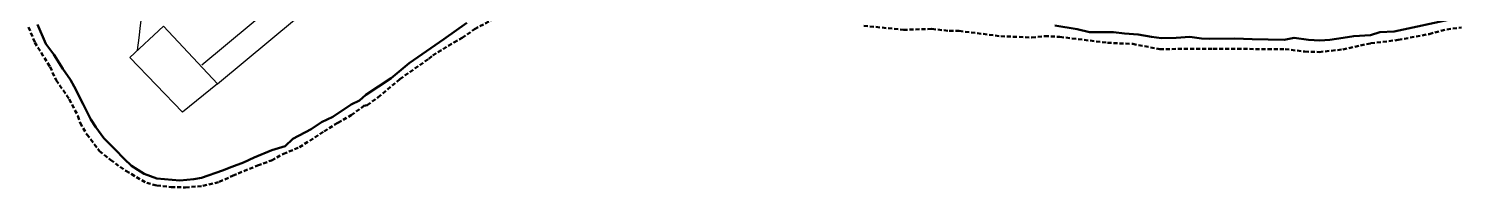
# Model space of a CAD drawing. Header units: millimetres. Extents: x 783 to 2788, y -521 to 1643.
# Drawn here: x 1828.6 to 2005.7, y 205.5 to 225.1 of the extents above; entities that cross this region are included whole.
import ezdxf

# ---------------------------------------------------------------- set-up
doc = ezdxf.new("R2010")
doc.units = ezdxf.units.MM
doc.linetypes.add('DASHED', pattern=[0.75, 0.5, -0.25])
doc.layers.add('Lake', color=140, linetype='DASHED', lineweight=50)
doc.layers.add('Water Supply Line', color=5, linetype='Continuous', lineweight=50)
doc.layers.add('Road', color=7, linetype='Continuous')

# ---------------------------------------------------------------- blocks, each defined once
blk = doc.blocks.new('ACAD-Master Plan')
at = {"layer": 'Lake', "linetype": 'Continuous'}
for points in [[(-599.83, 502.8), (-598.8, 500.38), (-597.81, 499.07), (-596.67, 497.31), (-595.74, 495.96), (-595.27, 495.13), (-594.18, 492.95), (-593.24, 491.02), (-592.61, 490.08), (-591.62, 488.73), (-590.2, 487.32), (-589.1, 486.17), (-588.21, 485.29), (-586.63, 484.3), (-585.06, 483.72), (-582.22, 483.51), (-580.48, 483.67), (-579.54, 483.82), (-576.96, 484.71), (-575.8, 485.18), (-574.33, 485.7), (-573.02, 486.32), (-570.86, 487.26), (-569.18, 487.73), (-568.23, 488.66), (-565.97, 489.86), (-564.71, 490.69), (-563.29, 491.37), (-561.05, 492.88), (-559.99, 493.4), (-559.2, 494.08), (-556.09, 496.15), (-553.88, 498), (-549.56, 500.97), (-546.73, 502.99)], [(-474.05, 502.66), (-471.29, 502.2), (-469.76, 501.85), (-466.77, 501.84), (-465.42, 501.69), (-463.74, 501.57), (-462.09, 501.25), (-460.83, 501.11), (-459.02, 501.14), (-457.36, 501.27), (-455.88, 501.07), (-454.97, 501.02), (-451.78, 501.06), (-449.62, 500.96), (-445.67, 500.9), (-444.44, 501.13), (-442.68, 500.91), (-441.25, 500.79), (-440.04, 500.91), (-438.4, 501.12), (-437.07, 501.35), (-435.01, 501.48), (-433.85, 501.86), (-432.09, 501.93), (-424.79, 503.5)]]:
    blk.add_lwpolyline(points, dxfattribs=at)
at = {"layer": 'Lake'}
for points in [[(-600.91, 502.45), (-600.15, 500.58), (-598.26, 497.54), (-597.5, 495.9), (-595.89, 493.54), (-594.81, 491.47), (-594.55, 490.61), (-593.7, 489.19), (-592.15, 487.13), (-590.8, 486.05), (-588.88, 484.67), (-586.31, 483.19), (-585.05, 482.87), (-583.29, 482.67), (-581.52, 482.64), (-579.36, 482.82), (-577.34, 483.32), (-575.69, 484.07), (-572.6, 485.34), (-570.89, 485.98), (-569.42, 486.78), (-567.42, 487.6), (-564.39, 489.57), (-562.68, 490.63), (-561.03, 491.57), (-559.45, 492.72), (-559.06, 492.82), (-557.69, 493.78), (-555, 496.03), (-551.43, 498.55), (-550.95, 498.97), (-548.33, 500.58), (-547.33, 501.14), (-545.77, 502.21), (-543.61, 503.37)], [(-497.64, 502.64), (-492.76, 502.13), (-489.26, 502.24), (-487.08, 501.99), (-485.86, 501.99), (-480.71, 501.34), (-476.9, 501.18), (-475.27, 501.35), (-473.4, 501.26), (-467.53, 500.53), (-464.41, 500.38), (-461.07, 499.75), (-454.47, 499.78), (-445.56, 499.74), (-443.12, 499.44), (-441.34, 499.38), (-438.42, 499.71), (-434.98, 500.46), (-431.57, 500.88), (-427.76, 501.61), (-425.57, 502.19), (-423.77, 502.42)]]:
    blk.add_lwpolyline(points, dxfattribs=at)
at = {"layer": 'Road'}
for points in [[(-577.58, 495.44), (-440.55, 609.43, -0.389973)], [(-442.45, 613.59), (-442.25, 613.26), (-442.17, 613.13, -0.381335), (-442.37, 611.82), (-579.5, 497.74)]]:
    blk.add_lwpolyline(points, format="xyb", dxfattribs=at)
at = {"layer": 'Road', "ltscale": 5}
blk.add_lwpolyline([(-577.58, 495.44), (-581.88, 491.93), (-588.39, 498.72), (-584.23, 502.6)], close=True, dxfattribs=at)
blk.add_spline([(-587.44, 499.61), (-582.34, 523.08), (-560.32, 548.68), (-531.05, 572.36), (-500, 609.99), (-455.17, 613.83), (-443.87, 616.28)], degree=3, dxfattribs=at)

msp = doc.modelspace()

# ---------------------------------------------------------------- block references
at = {"layer": 'Water Supply Line'}
msp.add_blockref('ACAD-Master Plan', (2429.51, -277.14), dxfattribs=at)

doc.saveas('drawing.dxf')
